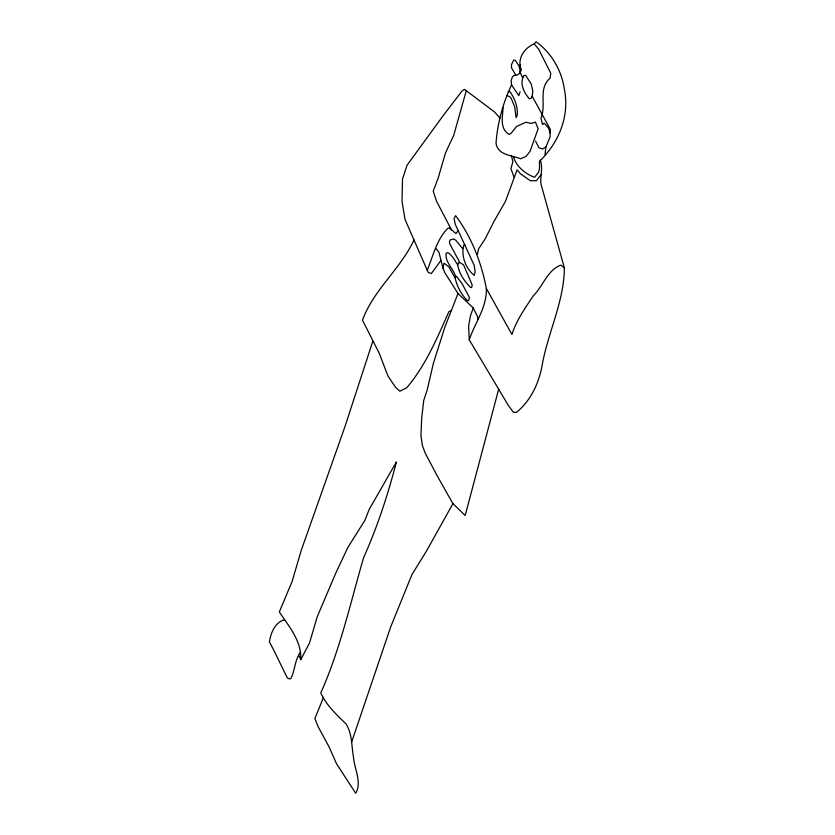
<?xml version="1.0" encoding="UTF-8"?>
<svg xmlns="http://www.w3.org/2000/svg" width="835" height="835" viewBox="0 0 835 835"><rect width="100%" height="100%" fill="white"/><g stroke="black" fill="none" stroke-linecap="round" stroke-linejoin="round"><path stroke-width="1.25" d="M503.098 107.485C502.67 116.848 499.393 128.162 508.985 134.435L511.093 133.308L516.625 126.419L525.935 122.213L531.081 123.444L535.465 122.119L538.126 128.84L530.006 151.385L525.987 156.448L520.56 158.807C511.646 155.153 497.577 155.3 496.032 143.109C497.503 123.11 502.91 103.06 511.563 84.909L511.156 80.598L512.199 77.342L513.598 75.703L517.564 74.9L519.61 73.365L521.405 69.889C516.625 59.254 524.203 47.908 534.233 43.869L536.08 41.75C551.079 52.448 561.412 69.952 564.199 88.312C570.013 116.107 559.001 142.221 539.452 161.447L539.535 168.461L538.544 172.365L534.567 177.302C525.382 173.951 516.009 166.395 513.442 156.427M465.085 244.738L463.874 245.02C460.711 255.646 465.763 268.567 474.238 275.435L475.157 271.959L474.217 265.384L455.325 224.438L454.052 218.593L455.607 215.67C471.598 237.025 481.315 262.357 486.356 288.451C487.055 307.238 474.938 322.675 469.249 339.803L508.369 405.497L513.295 412.177L516.416 412.406C530.131 401.238 538.178 384.726 541.769 367.442C547.207 333.833 564.199 302.061 564.356 267.805L540.934 183.951C540.099 175.903 543.272 167.939 540.276 160.07M519.61 73.365L519.965 69.754L519.005 66.101L515.425 60.454L513.817 59.995L511.542 64.42L511.438 67.75L515.654 74.92M545.036 154.726L545.85 147.085L550.056 137.086L550.307 129.341L532.177 96.244L532.824 91.057L531.164 83.959L525.591 75.244L523.795 75.714C519.391 83.437 523.848 92.706 529.286 98.614L530.966 98.467L532.177 96.244M440.995 260.395L431.309 273.598L428.324 272.45L427.228 270.279C433.021 256.199 436.788 239.207 447.894 228.258L449.783 228.216L455.91 233.539L458.164 230.784M458.958 262.858L459.793 262.534L463.561 264.831L472.213 285.027L471.608 287.574L470.533 287.438C464.636 281.572 458.979 273.494 457.716 264.893L459.219 261.365L449.971 244.217L449.428 242.056L450.086 239.927L453.729 238.987L455.795 240.271L462.684 248.653M455.148 277.992C456.902 286.384 461.546 294.901 467.704 300.882L468.633 300.59L469.447 297.552L461.995 283.514L456.421 276.249L455.148 277.992L448.708 266.699L444.022 263.202L442.884 267.576L444.731 272.554L458.008 293.502L473.257 308L477.589 316.695L477.964 319.544M520.069 91.735L518.806 95.618L511.563 84.909M520.33 64.587L519.485 67.927M477.349 254.268L478.612 248.809L484.989 239.227L493.976 221.473L505.446 201.339L517.095 169.839L520.56 173.857L530.298 180.715L536.394 180.736L540.882 174.88M498.704 389.058L465.189 515.477L452.925 503.672L436.903 475.282L425.161 453.029L422.353 445.389L420.944 435.578L421.706 418.043L423.742 400.382L427.238 389.799L433.417 363.204L444.815 327.247L458.008 293.502M466.306 90.712L453.676 135.427L445.546 152.805L438.124 178.168L433.219 191.194L436.496 201.11L451.422 229.782M372.754 341.348L345.095 426.226L301.174 550.568L292.052 581.63L279.328 611.93C288.9 626.386 301.727 641.134 300.788 659.629L309.534 642.94L317.269 616.647L335.712 573.269L347.819 547.509L364.853 520.414L369.279 509.256L396.416 461.964C387.931 494.623 377.389 526.979 363.538 557.79C350.408 603.225 340.085 649.682 320.776 692.946C326.662 705.773 336.672 714.697 346.212 724.154C352.286 733.986 351.462 745.979 353.466 756.98C354.217 768.419 362.192 782.572 355.71 793.25L336.557 763.827L329.23 747.179L318.166 726.784L314.878 718.58L323.51 697.34M351.587 742.252L390.676 626.939L411.979 574.511L426.518 550.985L452.925 503.672M473.257 308L470.335 316.131L468.623 326.015L469.249 339.803M300.402 652.26C294.724 660.005 295.099 670.056 290.924 678.49L289.755 678.959L287.407 678.051C281.343 665.996 275.727 653.565 269.371 641.812C271.01 632.909 274.339 623.641 283.409 619.977L285.069 620.541M413.993 239.948C400.497 269.11 373.537 289.745 362.473 320.16L379.257 353.278L388.004 376.136L395.665 387.45L399.881 391.197L406.635 387.858C425.589 365.657 437.029 338.279 448.833 311.82L451.411 310.38M545.85 147.085L542.614 148.891L539.024 147.858L535.527 141.073M508.129 91.61L509.924 91.579C514.777 98.53 518.024 106.922 517.209 115.522L516.093 117.61L514.757 107.037L511.25 98.457L509.861 96.766L506.908 95.482M564.356 267.805L560.755 265.081C547.342 270.227 542.886 286.447 533.127 296.007C525.09 308.219 516.301 320.389 511.938 334.491L486.356 288.451M499.914 118.017L494.393 111.838L464.406 89.335L461.901 91.161L442.466 116.587L406.958 165.372L402.522 179.097L402.011 201.35L405.017 219.407L427.228 270.279M519.788 71.559L522.731 77.916M435.953 248.517L438.97 252.358L443.02 268.421M534.233 43.869L538.69 49.192L550.776 73.25L550.108 78.125C537.834 88.667 546.612 104.928 540.965 118.215L542.552 124.582L543.961 123.225L545.641 124.613L548.877 128.663L550.182 133.214M298.721 655.266L300.788 659.629M457.716 264.893L452.873 257.284L449.366 253.558L447.79 252.723L446.224 253.099C444.46 261.752 453.697 268.776 455.659 276.823M514.193 177.438L510.895 168.701L512.888 161.75L511.417 155.477"/></g></svg>
